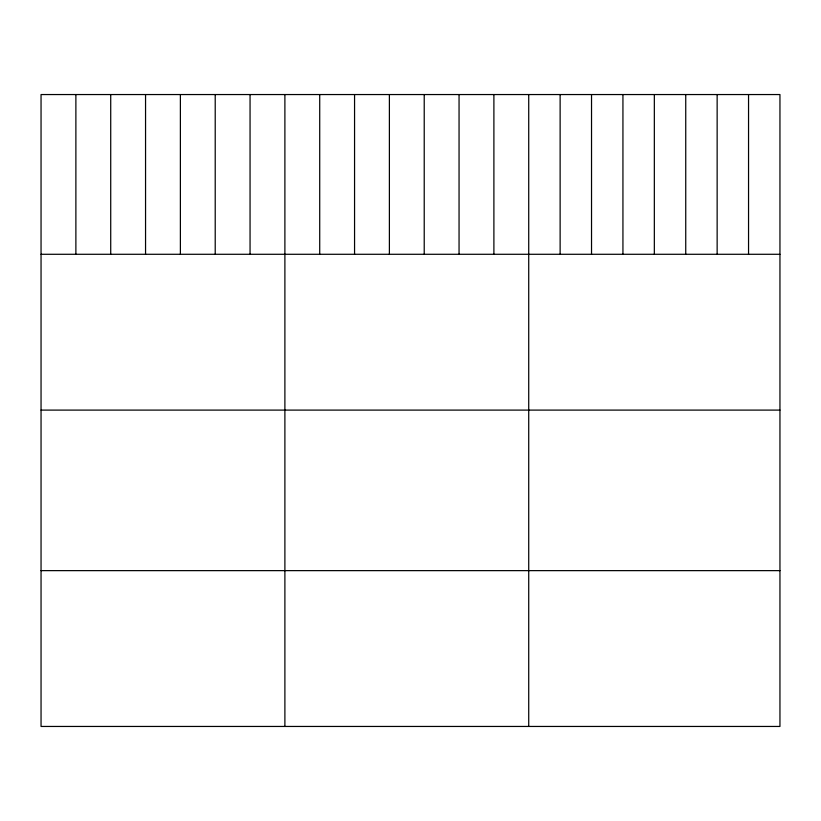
<?xml version="1.0" encoding="UTF-8"?>
<svg xmlns="http://www.w3.org/2000/svg" width="821" height="821" viewBox="0 0 821 821"><rect width="100%" height="100%" fill="white"/><g stroke="black" fill="none" stroke-linecap="round" stroke-linejoin="round"><path stroke-width="1.23" d="M779.95 254.284L779.95 726.452L41.05 726.452L41.05 94.548L779.95 94.548L779.95 254.284L41.05 254.284M41.05 410.1L779.95 410.1M41.05 570.636L779.95 570.636M748.547 94.548L748.547 254.284M717.144 94.548L717.144 254.284M685.74 94.548L685.74 254.284M654.337 94.548L654.337 254.284M622.934 94.548L622.934 254.284M591.531 94.548L591.531 254.284M560.127 94.548L560.127 254.284M528.724 94.548L528.724 726.452M493.893 94.548L493.893 254.284M459.052 94.548L459.052 254.284M424.221 94.548L424.221 254.284M389.39 94.548L389.39 254.284M354.559 94.548L354.559 254.284M319.718 94.548L319.718 254.284M284.887 94.548L284.887 726.452M250.056 94.548L250.056 254.284M215.215 94.548L215.215 254.284M180.384 94.548L180.384 254.284M145.553 94.548L145.553 254.284M110.722 94.548L110.722 254.284M75.881 94.548L75.881 254.284"/></g></svg>
